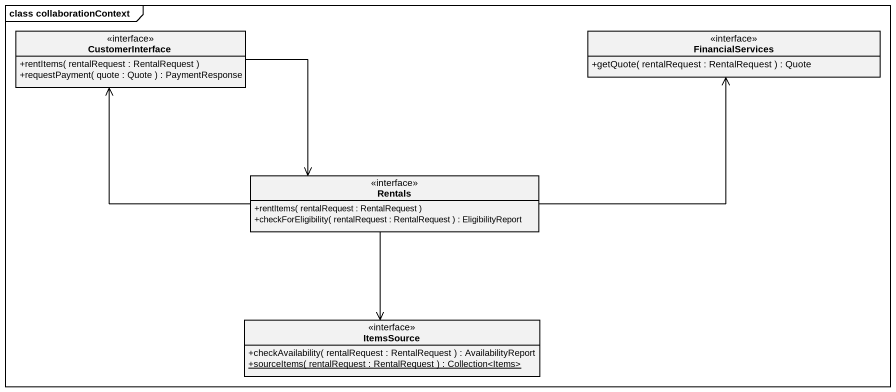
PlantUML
@startuml
mainframe class collaborationContext
hide circle
hide empty members
skinparam classAttributeIconSize 0
interface CustomerInterface {
  +rentItems( rentalRequest : RentalRequest )
  +requestPayment( quote : Quote ) : PaymentResponse
}
interface FinancialServices {
  +getQuote( rentalRequest : RentalRequest ) : Quote
}
interface Rentals {
  +rentItems( rentalRequest : RentalRequest )
  +checkForEligibility( rentalRequest : RentalRequest ) : EligibilityReport
}
interface ItemsSource {
  +checkAvailability( rentalRequest : RentalRequest ) : AvailabilityReport
  {static} +sourceItems( rentalRequest : RentalRequest ) : Collection<Items>
}
CustomerInterface -right-> Rentals
Rentals -left-> CustomerInterface
Rentals -right-> FinancialServices
Rentals --> ItemsSource
@enduml
